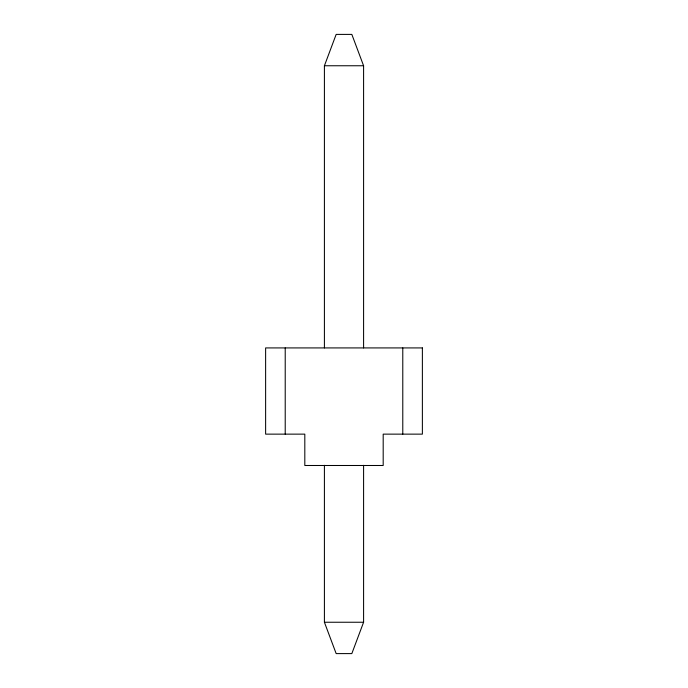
<?xml version="1.0" encoding="UTF-8"?>
<svg xmlns="http://www.w3.org/2000/svg" width="688" height="688" viewBox="0 0 688 688"><rect width="100%" height="100%" fill="white"/><g stroke="black" fill="none" stroke-linecap="round" stroke-linejoin="round"><path stroke-width="1.03" d="M324.409 347.922L324.409 65.756L336.165 34.4L351.835 34.4L363.591 65.756L363.591 347.922M363.591 465.312L363.591 622.244L351.835 653.6L336.165 653.6L324.409 622.244L324.409 465.312M324.409 65.756L363.591 65.756M324.409 622.244L363.591 622.244M402.781 347.922L402.781 434.137M285.219 347.922L285.219 434.137M422.38 347.922L265.62 347.922L265.62 434.137L304.81 434.137L304.81 465.492L383.19 465.492L383.19 434.137L422.38 434.137L422.38 347.922"/></g></svg>
